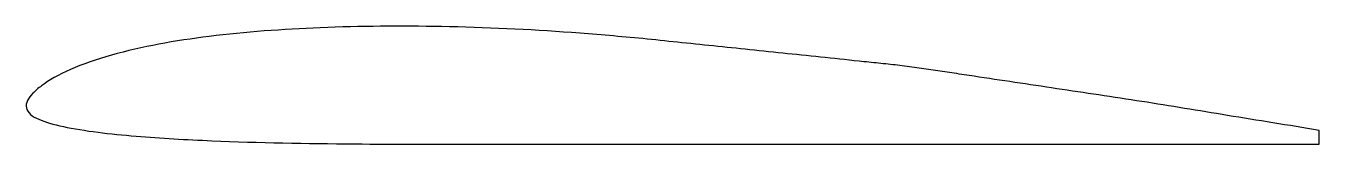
# Model space of a CAD drawing. Header units: millimetres. Extents: x 23 to 156, y 0 to 12.
import ezdxf

# ---------------------------------------------------------------- set-up
doc = ezdxf.new("R2010")
doc.units = ezdxf.units.MM
doc.layers.get('0').update_dxf_attribs({"linetype": 'CONTINUOUS'})

msp = doc.modelspace()

# ---------------------------------------------------------------- linework, layer by layer
msp.add_line((156.11, 0), (156.11, 1.43))
msp.add_open_spline([(156.11, 1.43), (154.54, 1.69), (152.95, 1.95), (151.36, 2.21), (149.8, 2.46), (148.23, 2.72), (146.69, 2.97), (145.18, 3.22), (143.72, 3.46), (142.26, 3.7), (140.81, 3.93), (139.36, 4.18), (137.88, 4.41), (136.43, 4.63), (134.92, 4.85), (133.44, 5.08), (130.57, 5.51), (127.69, 5.95), (124.82, 6.38), (123.41, 6.59), (122.01, 6.8), (120.63, 7.01), (119.94, 7.11), (119.25, 7.22), (118.58, 7.32), (117.27, 7.52), (116.05, 7.71), (114.72, 7.89), (114.06, 7.98), (113.38, 8.07), (112.73, 8.15), (112.08, 8.22), (111.45, 8.29), (110.79, 8.36), (110.14, 8.43), (109.45, 8.5), (108.78, 8.57), (107.46, 8.71), (106.15, 8.85), (104.81, 8.99), (102.23, 9.26), (99.64, 9.53), (97.07, 9.8), (94.58, 10.06), (92.08, 10.32), (89.65, 10.57), (88.46, 10.7), (87.29, 10.82), (86.11, 10.94), (83.82, 11.15), (81.53, 11.35), (79.22, 11.52), (74.81, 11.84), (70.28, 12.06), (65.82, 12.14), (61.64, 12.22), (57.49, 12.19), (53.35, 12.02), (49.48, 11.86), (45.66, 11.59), (41.94, 11.12), (40.18, 10.91), (38.44, 10.64), (36.74, 10.32), (35.09, 10), (33.45, 9.63), (31.88, 9.19), (30.37, 8.76), (28.92, 8.26), (27.66, 7.7), (26.44, 7.17), (25.44, 6.59), (24.7, 6.04), (24.34, 5.77), (24.04, 5.51), (23.8, 5.26), (23.56, 5), (23.37, 4.76), (23.24, 4.5), (23.12, 4.26), (23.08, 4), (23.13, 3.75), (23.18, 3.51), (23.34, 3.27), (23.56, 3.08), (23.78, 2.88), (24.07, 2.72), (24.4, 2.57), (25.04, 2.29), (25.88, 2.05), (26.94, 1.82), (27.96, 1.6), (29.2, 1.4), (30.5, 1.23), (31.76, 1.07), (33.08, 0.94), (34.42, 0.83), (36.98, 0.61), (39.6, 0.47), (42.22, 0.36), (47.06, 0.15), (51.95, 0.07), (56.86, 0.03), (61.13, 0), (65.41, 0), (69.7, 0), (84.27, 0), (98.85, 0), (113.44, 0), (120.64, 0), (127.84, 0), (135.04, 0), (138.6, 0), (142.15, 0), (145.71, 0), (149.18, 0), (152.67, 0), (156.11, 0)], degree=3, knots=[0.0250756, 0.0250756, 0.0250756, 0.0250756, 0.0410425, 0.0410425, 0.0410425, 0.0567412, 0.0567412, 0.0567412, 0.0721759, 0.0721759, 0.0721759, 0.0873513, 0.0873513, 0.0873513, 0.1022717, 0.1022717, 0.1022717, 0.1312569, 0.1312569, 0.1312569, 0.1454394, 0.1454394, 0.1454394, 0.1524966, 0.1524966, 0.1524966, 0.1663222, 0.1663222, 0.1663222, 0.1732018, 0.1732018, 0.1732018, 0.1800229, 0.1800229, 0.1800229, 0.186786, 0.186786, 0.186786, 0.2000353, 0.2000353, 0.2000353, 0.2257741, 0.2257741, 0.2257741, 0.2506583, 0.2506583, 0.2506583, 0.2628342, 0.2628342, 0.2628342, 0.2864878, 0.2864878, 0.2864878, 0.3316723, 0.3316723, 0.3316723, 0.3738921, 0.3738921, 0.3738921, 0.413342, 0.413342, 0.413342, 0.4319978, 0.4319978, 0.4319978, 0.4500342, 0.4500342, 0.4500342, 0.4674717, 0.4674717, 0.4674717, 0.4843302, 0.4843302, 0.4843302, 0.4925791, 0.4925791, 0.4925791, 0.5006893, 0.5006893, 0.5006893, 0.5086633, 0.5086633, 0.5086633, 0.5165032, 0.5165032, 0.5165032, 0.5242114, 0.5242114, 0.5242114, 0.5391858, 0.5391858, 0.5391858, 0.5536629, 0.5536629, 0.5536629, 0.5676594, 0.5676594, 0.5676594, 0.5943961, 0.5943961, 0.5943961, 0.6437583, 0.6437583, 0.6437583, 0.6867214, 0.6867214, 0.6867214, 0.8327072, 0.8327072, 0.8327072, 0.9048086, 0.9048086, 0.9048086, 0.9404189, 0.9404189, 0.9404189, 0.9751698, 0.9751698, 0.9751698, 0.9751698])

doc.saveas('drawing.dxf')
